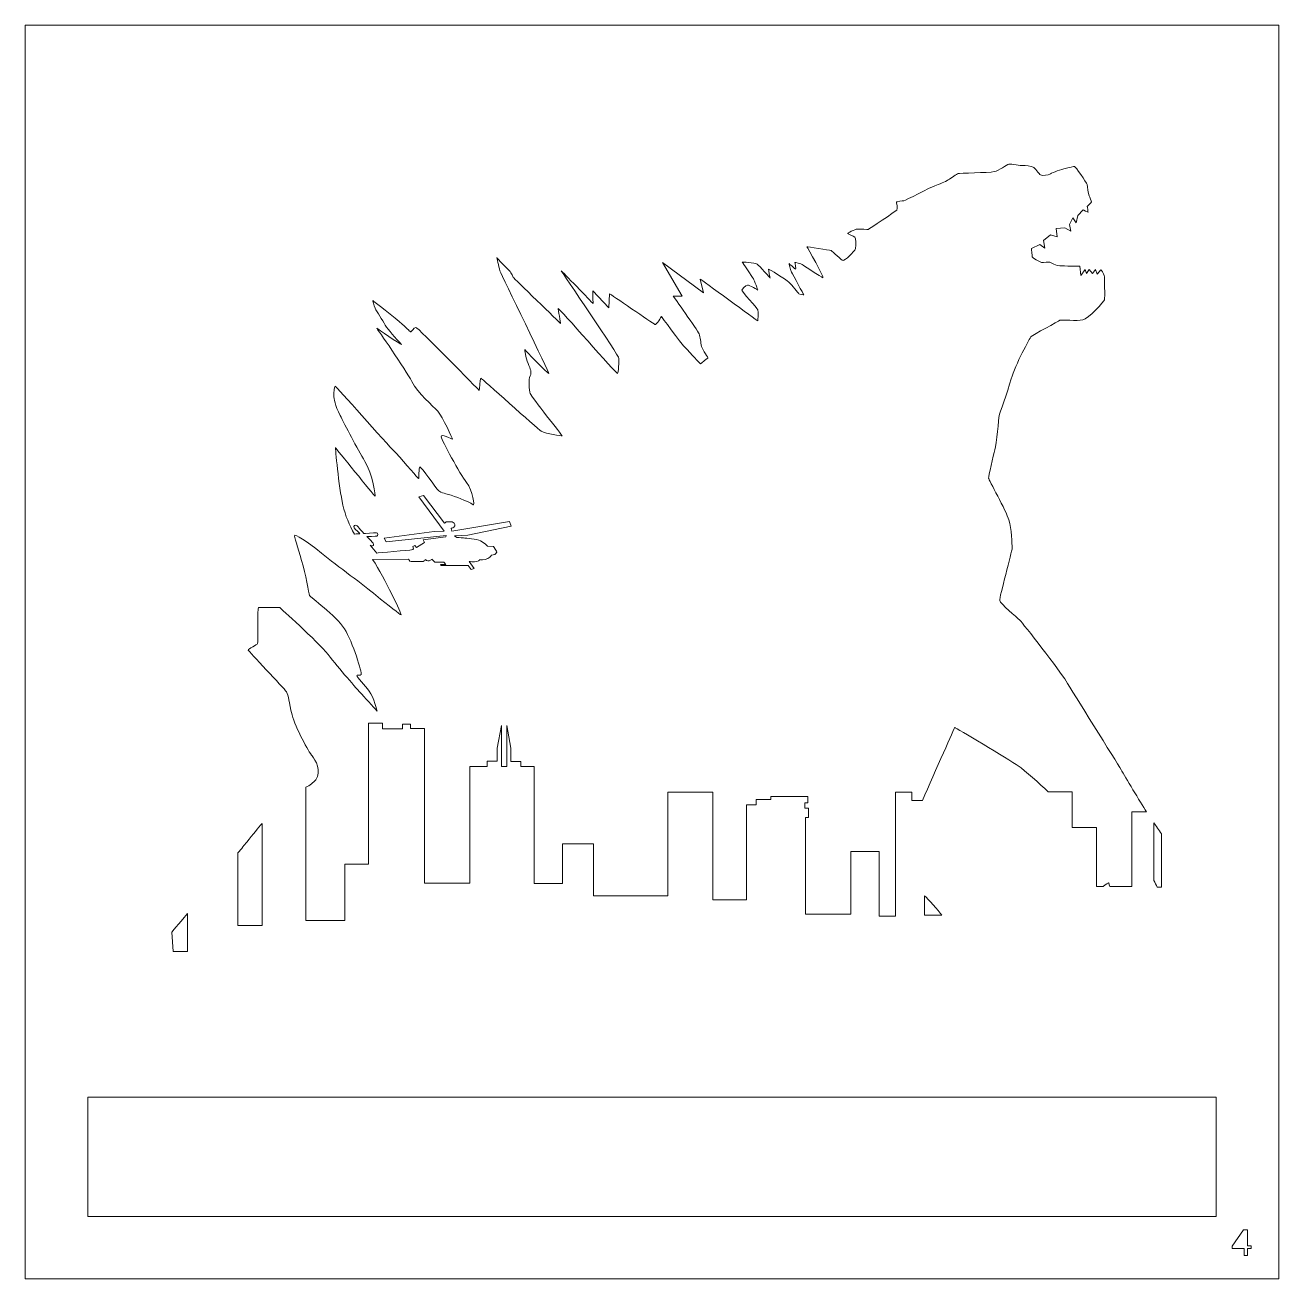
# Model space of a CAD drawing. Header units: millimetres. Extents: x 48 to 1768, y -205 to -5.
# Drawn here: x 699.7 to 899.7, y -205 to -5 of the extents above; entities that cross this region are included whole.
import ezdxf

# ---------------------------------------------------------------- set-up
doc = ezdxf.new("R2010")
doc.units = ezdxf.units.MM
doc.header["$MEASUREMENT"] = 0
doc.layers.add('Layer 1', color=7, linetype='Continuous', lineweight=0)

msp = doc.modelspace()

# ---------------------------------------------------------------- linework, layer by layer
at = {"layer": 'Layer 1', "color": 250, "lineweight": 9, "true_color": 0x231f20}
for points, knots in [([(699.67, -5), (699.67, -5), (699.67, -205), (699.67, -205), (699.67, -205), (899.67, -205), (899.67, -205), (899.67, -205), (899.67, -5), (899.67, -5), (899.67, -5), (699.67, -5), (699.67, -5)], [0, 0, 0, 0, 1, 1, 1, 2, 2, 2, 3, 3, 3, 4, 4, 4, 4]), ([(736.76, -103.66), (736.81, -103.5), (736.71, -97.92), (736.88, -97.92), (737.05, -97.92), (740.3, -97.92), (740.3, -97.92), (740.3, -97.92), (746.25, -103.22), (747.99, -105.42), (749.74, -107.62), (752.55, -110.88), (753.37, -111.72), (754.19, -112.56), (755.81, -114.44), (755.81, -114.44), (755.81, -114.44), (755.3, -112.23), (754.57, -111.26), (753.84, -110.3), (752.62, -108.99), (752.57, -108.79), (752.52, -108.59), (753.14, -108.77), (753.29, -108.59), (753.44, -108.4), (751.97, -103.41), (750.61, -101.29), (749.25, -99.16), (745.13, -96.25), (745.04, -95.97), (744.96, -95.69), (744.42, -92.55), (743.78, -90.41), (743.14, -88.27), (742.56, -86.48), (742.67, -86.39), (742.79, -86.29), (744.42, -87.11), (746.97, -89.24), (749.53, -91.37), (753.71, -94.31), (755.64, -95.95), (757.57, -97.59), (759.52, -99.06), (759.65, -99.06), (759.77, -99.06), (757.08, -93.23), (755.11, -90.27), (755.11, -90.27), (760.84, -90.18), (760.84, -90.18), (760.84, -90.18), (760.91, -90.54), (761.24, -90.56), (761.56, -90.58), (762.99, -90.58), (763.19, -90.54), (763.38, -90.5), (763.51, -90.25), (763.51, -90.25), (763.51, -90.25), (763.84, -90.54), (764.13, -90.45), (764.42, -90.36), (764.55, -90.21), (764.55, -90.21), (764.55, -90.21), (765.01, -90.66), (765.01, -90.66), (765.01, -90.66), (766.46, -90.65), (766.46, -90.65), (766.46, -90.65), (766.76, -91.03), (766.76, -91.03), (766.76, -91.03), (765.94, -91.05), (765.94, -91.05), (765.94, -91.05), (766.04, -91.22), (766.04, -91.22), (766.04, -91.22), (770.33, -91.21), (770.33, -91.21), (770.33, -91.21), (770.8, -91.82), (770.8, -91.82), (770.8, -91.82), (771.29, -91.67), (771.29, -91.67), (771.29, -91.67), (770.52, -90.57), (770.52, -90.57), (770.52, -90.57), (771.26, -90.69), (771.72, -90.54), (772.18, -90.39), (772.22, -90.27), (772.22, -90.27), (772.22, -90.27), (772.96, -90.36), (773.47, -90.07), (773.99, -89.78), (774.05, -89.55), (774.05, -89.55), (774.05, -89.55), (774.6, -89.47), (774.6, -89.47), (774.6, -89.47), (774.93, -89.08), (774.94, -89.07), (774.95, -89.06), (774.4, -88.17), (774.4, -88.17), (774.4, -88.17), (773.41, -88.11), (773.41, -88.11), (773.41, -88.11), (772.93, -87.54), (772.3, -87.26), (771.67, -86.98), (770.06, -86.84), (769.6, -86.81), (769.14, -86.77), (768.53, -86.71), (768.53, -86.71), (768.53, -86.71), (768.16, -86.46), (768.16, -86.46), (768.16, -86.46), (770.27, -86.35), (770.27, -86.35), (770.27, -86.35), (777.21, -84.92), (777.21, -84.92), (777.21, -84.92), (776.94, -84.17), (776.94, -84.17), (776.94, -84.17), (767.73, -85.73), (767.73, -85.73), (767.73, -85.73), (767.64, -85.28), (767.64, -85.28), (767.64, -85.28), (768.08, -85.24), (768.21, -84.9), (768.35, -84.55), (768.01, -84.29), (767.79, -84.25), (767.56, -84.21), (767, -84.23), (766.86, -84.26), (766.72, -84.29), (766.56, -84.47), (766.56, -84.47), (766.56, -84.47), (763.21, -80.04), (763.21, -80.04), (763.21, -80.04), (762.48, -80.25), (762.48, -80.25), (762.48, -80.25), (766.49, -85.7), (766.49, -85.7), (766.49, -85.7), (764.93, -85.78), (764.93, -85.78), (764.93, -85.78), (756.96, -86.82), (756.96, -86.82), (756.96, -86.82), (757.28, -87.43), (757.28, -87.43), (757.28, -87.43), (766.85, -86.44), (766.85, -86.44), (766.85, -86.44), (766.78, -86.64), (766.78, -86.64), (766.78, -86.64), (763.16, -87.13), (763.16, -87.13), (763.16, -87.13), (763.39, -87.55), (763.39, -87.55), (763.39, -87.55), (762.09, -88.35), (762.09, -88.35), (762.09, -88.35), (761.83, -88.01), (761.83, -88.01), (761.83, -88.01), (761.51, -88.17), (761.51, -88.17), (761.51, -88.17), (761.62, -88.57), (761.62, -88.57), (761.62, -88.57), (761.41, -88.68), (761.32, -88.71), (761.23, -88.73), (755.75, -89.21), (755.75, -89.21), (755.75, -89.21), (754.72, -87.96), (754.72, -87.96), (754.72, -87.96), (755.04, -88.19), (755.22, -87.99), (755.4, -87.8), (755.04, -87.5), (755, -87.44), (754.96, -87.38), (754.2, -86.6), (754.2, -86.6), (754.2, -86.6), (755.65, -86.53), (755.8, -86.5), (755.95, -86.47), (756.01, -85.99), (755.7, -85.99), (755.39, -85.99), (753.71, -86.09), (753.71, -86.09), (753.71, -86.09), (752.69, -84.94), (752.53, -84.8), (752.37, -84.66), (751.96, -84.91), (752.16, -85.17), (752.36, -85.44), (753.06, -86.13), (753.06, -86.13), (753.06, -86.13), (752.58, -86.15), (752.22, -86.18), (751.39, -84.77), (750.75, -83.29), (750.37, -81.59), (749.68, -78.56), (749.16, -72.4), (749.16, -72.4), (749.16, -72.4), (755.39, -80.09), (755.51, -80.16), (755.63, -80.23), (755.09, -76.62), (753.87, -74.6), (752.65, -72.57), (750.71, -68.8), (749.91, -67.25), (749.11, -65.7), (748.92, -64.51), (748.92, -64.09), (748.92, -63.67), (748.95, -62.65), (749.13, -62.61), (749.3, -62.58), (757.13, -71.56), (758.79, -73.25), (760.45, -74.94), (762.3, -77.32), (762.43, -77.35), (762.56, -77.39), (762.41, -75.57), (762.63, -75.49), (762.85, -75.41), (765.26, -78.94), (765.65, -79.29), (766.05, -79.64), (766.66, -79.65), (768.14, -80.18), (769.62, -80.7), (770.89, -81.25), (771.14, -81.53), (771.4, -81.81), (771.11, -79.28), (770.07, -77.96), (769.04, -76.63), (766.15, -71.28), (766.04, -70.66), (765.92, -70.05), (767.72, -71.04), (767.82, -71.04), (767.91, -71.04), (766.26, -67.49), (765.49, -66.61), (764.72, -65.72), (762.33, -63.79), (761.35, -61.85), (760.37, -59.91), (755.76, -53.36), (755.76, -53.36), (755.76, -53.36), (759.59, -55.95), (759.69, -55.96), (758.78, -54.89), (757.56, -53.64), (757.12, -52.85), (756.67, -52.06), (755.77, -50.72), (755.51, -50.18), (755.26, -49.65), (755.12, -48.94), (755.12, -48.94), (755.12, -48.94), (758.87, -51.84), (759.81, -52.7), (760.76, -53.56), (761.07, -53.91), (761.18, -53.93), (761.28, -53.95), (761.7, -53.27), (761.99, -53.22), (762.28, -53.17), (772.03, -63.24), (772.1, -63.27), (772.17, -63.29), (772.21, -61.41), (772.34, -61.34), (772.47, -61.27), (781.28, -69.3), (782, -69.77), (782.73, -70.23), (785.26, -70.54), (785.32, -70.52), (785.38, -70.51), (780.4, -64.27), (780.25, -63.77), (780.1, -63.27), (779.91, -61.53), (780.23, -60.93), (780.54, -60.32), (780.28, -59.95), (779.9, -58.98), (779.52, -58), (779.38, -56.8), (779.36, -56.75), (779.35, -56.71), (783, -60.59), (783.2, -60.59), (783.4, -60.59), (775.63, -44.94), (775.42, -44.19), (775.21, -43.44), (774.89, -42.09), (774.89, -42.09), (774.89, -42.09), (776.85, -44.14), (777.02, -44.29), (777.2, -44.45), (777.53, -45.25), (777.53, -45.25), (777.53, -45.25), (785.01, -52.56), (785.08, -52.58), (785.15, -52.6), (784.63, -50.29), (784.71, -50.19), (784.8, -50.08), (794.01, -60.67), (794.17, -60.6), (794.33, -60.53), (794.36, -58.49), (794.4, -58.18), (794.43, -57.87), (785.19, -44.19), (785.19, -44.19), (785.19, -44.19), (790.07, -49.18), (790.26, -49.42), (790.23, -48.27), (790.21, -47.38), (790.21, -47.38), (790.21, -47.38), (792.76, -50.1), (792.76, -50.1), (792.76, -50.1), (792.91, -47.85), (792.91, -47.85), (792.91, -47.85), (799.82, -52.61), (800.12, -52.75), (800.41, -52.89), (801.17, -51.46), (801.17, -51.46), (801.17, -51.46), (803.97, -55.42), (805.26, -56.77), (806.56, -58.11), (807.27, -59), (807.41, -59.02), (807.55, -59.03), (808.37, -58.14), (808.56, -58.13), (808.75, -58.11), (807.72, -56.87), (807.57, -56.25), (807.42, -55.64), (807.38, -54.8), (807.17, -54.24), (806.96, -53.68), (803.05, -48.24), (803.05, -48.24), (803.05, -48.24), (804.5, -48.23), (804.5, -48.23), (804.5, -48.23), (801.33, -42.88), (801.33, -42.88), (801.33, -42.88), (807.86, -47.71), (807.86, -47.71), (807.86, -47.71), (807.36, -45.51), (807.36, -45.51), (807.36, -45.51), (816.46, -52.15), (816.53, -52.19), (816.59, -52.22), (816.65, -50.7), (816.54, -50.43), (816.44, -50.16), (813.98, -47.44), (813.98, -47.3), (813.98, -47.16), (814.57, -46.55), (814.9, -46.47), (815.23, -46.4), (816.53, -47.28), (816.53, -47.28), (816.53, -47.28), (816.03, -45.76), (815.85, -45.47), (815.66, -45.18), (814.07, -42.81), (814.07, -42.81), (814.07, -42.81), (816.04, -42.86), (816.42, -43.12), (816.8, -43.37), (818.53, -45.36), (818.53, -45.36), (818.53, -45.36), (818.23, -44.08), (818.24, -43.95), (818.26, -43.82), (820.99, -45.57), (821.51, -46.02), (822.02, -46.47), (822.99, -47.77), (823.09, -47.86), (823.2, -47.95), (823.86, -48.03), (823.86, -48.03), (823.86, -48.03), (822.18, -44.83), (821.94, -44.4), (821.71, -43.97), (821.53, -43.05), (821.53, -43.05), (821.53, -43.05), (822.44, -43.82), (822.56, -43.95), (822.68, -44.08), (822.47, -42.85), (822.47, -42.85), (822.47, -42.85), (823.49, -43.05), (823.63, -43.19), (823.77, -43.32), (826.65, -45.15), (826.94, -45.3), (827.23, -45.44), (824.4, -40.38), (824.39, -40.35), (824.38, -40.32), (827.96, -40.87), (828.22, -40.98), (828.48, -41.08), (829.93, -42.54), (830.15, -42.56), (830.37, -42.57), (831.98, -41.25), (832.11, -40.62), (832.24, -39.99), (832.2, -39.01), (832, -38.84), (831.8, -38.68), (831, -38.28), (830.87, -38.26), (830.74, -38.23), (832.04, -37.54), (832.45, -37.53), (832.86, -37.52), (834.1, -37.63), (834.16, -37.59), (834.22, -37.54), (838.55, -34.72), (838.72, -34.51), (838.9, -34.3), (838.65, -33.21), (838.65, -33.21), (838.65, -33.21), (839.66, -33.01), (839.84, -33.02), (840.02, -33.03), (844.13, -30.83), (844.79, -30.62), (845.44, -30.4), (846.49, -29.99), (846.93, -29.7), (847.38, -29.41), (848.35, -28.72), (848.48, -28.69), (848.62, -28.65), (853.38, -28.54), (854.23, -28.38), (855.08, -28.21), (856.19, -27.26), (856.6, -27.19), (857.01, -27.12), (858.48, -27.47), (858.81, -27.42), (859.14, -27.38), (860.17, -27.53), (860.45, -27.64), (860.73, -27.76), (861.4, -28.77), (861.66, -28.91), (861.91, -29.05), (862.96, -28.92), (863.12, -28.79), (863.28, -28.66), (864.45, -28.13), (865.37, -27.94), (866.29, -27.74), (866.94, -27.54), (867.07, -27.54), (867.19, -27.54), (868.95, -30.1), (869.07, -30.42), (869.18, -30.75), (869.23, -31.96), (869.38, -32.23), (869.53, -32.49), (869.75, -33.05), (869.76, -33.19), (869.78, -33.33), (869.1, -33.87), (869.1, -33.95), (869.1, -34.03), (869.23, -34.84), (869.23, -34.86), (869.23, -34.89), (868.42, -34.46), (868.42, -34.46), (868.42, -34.46), (867.58, -35.4), (867.58, -35.4), (867.58, -35.4), (867.3, -36.52), (867.3, -36.52), (867.3, -36.52), (866.79, -35.76), (866.79, -35.76), (866.79, -35.76), (866.25, -36.83), (866.25, -36.83), (866.25, -36.83), (866.48, -37.89), (866.48, -37.89), (866.48, -37.89), (865.52, -37.33), (865.52, -37.33), (865.52, -37.33), (864.16, -37.44), (864.16, -37.44), (864.16, -37.44), (864.3, -38.8), (864.3, -38.8), (864.3, -38.8), (863.23, -38.48), (863.23, -38.48), (863.23, -38.48), (862.14, -39.37), (862.14, -39.37), (862.14, -39.37), (862.34, -40.61), (862.34, -40.61), (862.34, -40.61), (861.51, -40), (861.51, -40), (861.51, -40), (860.18, -40.65), (860.18, -40.65), (860.18, -40.65), (860.32, -41.92), (860.32, -41.99), (860.32, -42.06), (861.52, -42.85), (861.82, -42.85), (862.12, -42.85), (862.94, -42.83), (863.11, -42.83), (863.29, -42.83), (864.18, -43.42), (864.73, -43.42), (865.29, -43.42), (867.91, -43.46), (867.91, -43.46), (867.91, -43.46), (868.07, -44.94), (868.07, -44.94), (868.07, -44.94), (868.76, -44.01), (868.76, -44.01), (868.76, -44.01), (868.97, -44.64), (868.97, -44.64), (868.97, -44.64), (869.38, -44), (869.38, -44), (869.38, -44), (869.92, -44.64), (869.92, -44.64), (869.92, -44.64), (870.43, -43.97), (870.43, -43.97), (870.43, -43.97), (870.7, -44.71), (870.7, -44.71), (870.7, -44.71), (871.28, -44.02), (871.28, -44.02), (871.28, -44.02), (871.73, -44.66), (871.81, -44.92), (871.89, -45.17), (871.87, -48.58), (871.87, -48.8), (871.87, -49.02), (869.23, -51.86), (868.37, -52.03), (867.51, -52.21), (864.93, -52), (864.74, -52.09), (864.55, -52.18), (860.38, -54.48), (860.17, -54.67), (859.96, -54.87), (857.6, -59.21), (856.97, -61.42), (856.34, -63.63), (855.09, -67.05), (855.04, -67.33), (854.99, -67.61), (854.6, -71.93), (854.34, -72.75), (854.09, -73.56), (853.34, -77.1), (853.34, -77.26), (853.34, -77.42), (856.18, -82.56), (856.6, -83.93), (857.02, -85.31), (857.09, -87.84), (857.11, -88.4), (857.13, -88.96), (855.04, -96.29), (855.13, -96.8), (855.23, -97.31), (857.83, -99.43), (858.32, -99.91), (858.81, -100.4), (864.81, -108.1), (865.72, -109.64), (866.62, -111.17), (873.72, -122.43), (874.49, -123.78), (875.14, -124.92), (877.51, -128.88), (878.55, -130.52), (878.55, -130.52), (876.21, -130.52), (876.21, -130.52), (876.21, -130.52), (876.21, -142.38), (876.21, -142.38), (876.21, -142.38), (872.67, -142.38), (872.67, -142.38), (872.59, -142.06), (872.53, -141.85), (872.5, -141.83), (872.45, -141.8), (872.09, -142.05), (871.62, -142.38), (871.62, -142.38), (870.57, -142.38), (870.57, -142.38), (870.57, -142.38), (870.57, -132.99), (870.57, -132.99), (870.57, -132.99), (866.67, -132.99), (866.67, -132.99), (866.67, -132.99), (866.67, -127.31), (866.67, -127.31), (866.67, -127.31), (862.84, -127.31), (862.84, -127.31), (861.54, -126.03), (859.13, -123.9), (858.09, -123.16), (856.62, -122.13), (847.95, -117.02), (847.95, -117.02), (847.95, -117.02), (844.86, -124.03), (842.79, -128.7), (842.79, -128.7), (841.09, -128.7), (841.09, -128.7), (841.09, -128.7), (841.09, -127.34), (841.09, -127.34), (841.09, -127.34), (838.5, -127.34), (838.5, -127.34), (838.5, -127.34), (838.5, -147.12), (838.5, -147.12), (838.5, -147.12), (835.92, -147.12), (835.92, -147.12), (835.92, -147.12), (835.92, -136.8), (835.92, -136.8), (835.92, -136.8), (831.39, -136.8), (831.39, -136.8), (831.39, -136.8), (831.39, -146.84), (831.39, -146.84), (831.39, -146.84), (824.13, -146.84), (824.13, -146.84), (824.13, -146.84), (824.13, -131.38), (824.13, -131.38), (824.13, -131.38), (824.63, -131.38), (824.63, -131.38), (824.63, -131.38), (824.63, -129.9), (824.63, -129.9), (824.63, -129.9), (824.07, -129.9), (824.07, -129.9), (824.07, -129.9), (824.07, -129.04), (824.07, -129.04), (824.07, -129.04), (824.52, -129.04), (824.52, -129.04), (824.52, -129.04), (824.52, -128.03), (824.52, -128.03), (824.52, -128.03), (818.62, -128.03), (818.62, -128.03), (818.62, -128.03), (818.62, -128.54), (818.62, -128.54), (818.62, -128.54), (816.27, -128.54), (816.27, -128.54), (816.27, -128.54), (816.27, -129.38), (816.27, -129.38), (816.27, -129.38), (814.75, -129.38), (814.75, -129.38), (814.75, -129.38), (814.75, -144.52), (814.75, -144.52), (814.75, -144.52), (809.36, -144.52), (809.36, -144.52), (809.36, -144.52), (809.36, -127.35), (809.36, -127.35), (809.36, -127.35), (802.19, -127.35), (802.19, -127.35), (802.19, -127.35), (802.19, -143.87), (802.19, -143.87), (802.19, -143.87), (790.32, -143.87), (790.32, -143.87), (790.32, -143.87), (790.32, -135.61), (790.32, -135.61), (790.32, -135.61), (785.4, -135.61), (785.4, -135.61), (785.4, -135.61), (785.4, -141.93), (785.4, -141.93), (785.4, -141.93), (780.86, -141.93), (780.86, -141.93), (780.86, -141.93), (780.86, -123.29), (780.86, -123.29), (780.86, -123.29), (778.72, -123.29), (778.72, -123.29), (778.72, -123.29), (778.72, -122.48), (778.72, -122.48), (778.72, -122.48), (777.17, -122.48), (777.17, -122.48), (777.17, -122.48), (777.17, -120.36), (777.17, -120.36), (777.17, -120.36), (776.52, -116.75), (776.52, -116.75), (776.52, -116.75), (776.52, -123.28), (776.52, -123.28), (776.52, -123.28), (775.65, -123.28), (775.65, -123.28), (775.65, -123.28), (775.65, -116.7), (775.65, -116.7), (775.65, -116.7), (774.95, -120.34), (774.95, -120.34), (774.95, -120.34), (774.95, -122.42), (774.95, -122.42), (774.95, -122.42), (773.37, -122.42), (773.37, -122.42), (773.37, -122.42), (773.37, -123.24), (773.37, -123.24), (773.37, -123.24), (770.61, -123.24), (770.61, -123.24), (770.61, -123.24), (770.61, -141.87), (770.61, -141.87), (770.61, -141.87), (763.4, -141.87), (763.4, -141.87), (763.4, -141.87), (763.4, -117.21), (763.4, -117.21), (763.4, -117.21), (761.12, -117.21), (761.12, -117.21), (761.12, -117.21), (761.12, -116.51), (761.12, -116.51), (761.12, -116.51), (759.86, -116.51), (759.86, -116.51), (759.86, -116.51), (759.86, -117.26), (759.86, -117.26), (759.86, -117.26), (756.7, -117.26), (756.7, -117.26), (756.7, -117.26), (756.7, -116.33), (756.7, -116.33), (756.7, -116.33), (754.42, -116.33), (754.42, -116.33), (754.42, -116.33), (754.42, -138.84), (754.42, -138.84), (754.42, -138.84), (750.65, -138.84), (750.65, -138.84), (750.65, -138.84), (750.65, -147.82), (750.65, -147.82), (750.65, -147.82), (744.46, -147.82), (744.46, -147.82), (744.46, -147.82), (744.46, -126.58), (744.46, -126.58), (745.07, -126.27), (745.66, -125.87), (746.03, -125.38), (747.03, -124.08), (745.99, -122.17), (745.45, -121.58), (744.92, -120.99), (742.83, -117.11), (742.25, -115.03), (741.68, -112.96), (741.76, -111.98), (741.35, -111.35), (740.93, -110.72), (735.26, -104.81), (735.24, -104.69), (735.22, -104.57), (736.71, -103.82), (736.76, -103.66)], [0, 0, 0, 0, 1, 1, 1, 2, 2, 2, 3, 3, 3, 4, 4, 4, 5, 5, 5, 6, 6, 6, 7, 7, 7, 8, 8, 8, 9, 9, 9, 10, 10, 10, 11, 11, 11, 12, 12, 12, 13, 13, 13, 14, 14, 14, 15, 15, 15, 16, 16, 16, 17, 17, 17, 18, 18, 18, 19, 19, 19, 20, 20, 20, 21, 21, 21, 22, 22, 22, 23, 23, 23, 24, 24, 24, 25, 25, 25, 26, 26, 26, 27, 27, 27, 28, 28, 28, 29, 29, 29, 30, 30, 30, 31, 31, 31, 32, 32, 32, 33, 33, 33, 34, 34, 34, 35, 35, 35, 36, 36, 36, 37, 37, 37, 38, 38, 38, 39, 39, 39, 40, 40, 40, 41, 41, 41, 42, 42, 42, 43, 43, 43, 44, 44, 44, 45, 45, 45, 46, 46, 46, 47, 47, 47, 48, 48, 48, 49, 49, 49, 50, 50, 50, 51, 51, 51, 52, 52, 52, 53, 53, 53, 54, 54, 54, 55, 55, 55, 56, 56, 56, 57, 57, 57, 58, 58, 58, 59, 59, 59, 60, 60, 60, 61, 61, 61, 62, 62, 62, 63, 63, 63, 64, 64, 64, 65, 65, 65, 66, 66, 66, 67, 67, 67, 68, 68, 68, 69, 69, 69, 70, 70, 70, 71, 71, 71, 72, 72, 72, 73, 73, 73, 74, 74, 74, 75, 75, 75, 76, 76, 76, 77, 77, 77, 78, 78, 78, 79, 79, 79, 80, 80, 80, 81, 81, 81, 82, 82, 82, 83, 83, 83, 84, 84, 84, 85, 85, 85, 86, 86, 86, 87, 87, 87, 88, 88, 88, 89, 89, 89, 90, 90, 90, 91, 91, 91, 92, 92, 92, 93, 93, 93, 94, 94, 94, 95, 95, 95, 96, 96, 96, 97, 97, 97, 98, 98, 98, 99, 99, 99, 100, 100, 100, 101, 101, 101, 102, 102, 102, 103, 103, 103, 104, 104, 104, 105, 105, 105, 106, 106, 106, 107, 107, 107, 108, 108, 108, 109, 109, 109, 110, 110, 110, 111, 111, 111, 112, 112, 112, 113, 113, 113, 114, 114, 114, 115, 115, 115, 116, 116, 116, 117, 117, 117, 118, 118, 118, 119, 119, 119, 120, 120, 120, 121, 121, 121, 122, 122, 122, 123, 123, 123, 124, 124, 124, 125, 125, 125, 126, 126, 126, 127, 127, 127, 128, 128, 128, 129, 129, 129, 130, 130, 130, 131, 131, 131, 132, 132, 132, 133, 133, 133, 134, 134, 134, 135, 135, 135, 136, 136, 136, 137, 137, 137, 138, 138, 138, 139, 139, 139, 140, 140, 140, 141, 141, 141, 142, 142, 142, 143, 143, 143, 144, 144, 144, 145, 145, 145, 146, 146, 146, 147, 147, 147, 148, 148, 148, 149, 149, 149, 150, 150, 150, 151, 151, 151, 152, 152, 152, 153, 153, 153, 154, 154, 154, 155, 155, 155, 156, 156, 156, 157, 157, 157, 158, 158, 158, 159, 159, 159, 160, 160, 160, 161, 161, 161, 162, 162, 162, 163, 163, 163, 164, 164, 164, 165, 165, 165, 166, 166, 166, 167, 167, 167, 168, 168, 168, 169, 169, 169, 170, 170, 170, 171, 171, 171, 172, 172, 172, 173, 173, 173, 174, 174, 174, 175, 175, 175, 176, 176, 176, 177, 177, 177, 178, 178, 178, 179, 179, 179, 180, 180, 180, 181, 181, 181, 182, 182, 182, 183, 183, 183, 184, 184, 184, 185, 185, 185, 186, 186, 186, 187, 187, 187, 188, 188, 188, 189, 189, 189, 190, 190, 190, 191, 191, 191, 192, 192, 192, 193, 193, 193, 194, 194, 194, 195, 195, 195, 196, 196, 196, 197, 197, 197, 198, 198, 198, 199, 199, 199, 200, 200, 200, 201, 201, 201, 202, 202, 202, 203, 203, 203, 204, 204, 204, 205, 205, 205, 206, 206, 206, 207, 207, 207, 208, 208, 208, 209, 209, 209, 210, 210, 210, 211, 211, 211, 212, 212, 212, 213, 213, 213, 214, 214, 214, 215, 215, 215, 216, 216, 216, 217, 217, 217, 218, 218, 218, 219, 219, 219, 220, 220, 220, 221, 221, 221, 222, 222, 222, 223, 223, 223, 224, 224, 224, 225, 225, 225, 226, 226, 226, 227, 227, 227, 228, 228, 228, 229, 229, 229, 230, 230, 230, 231, 231, 231, 232, 232, 232, 233, 233, 233, 234, 234, 234, 235, 235, 235, 236, 236, 236, 237, 237, 237, 238, 238, 238, 239, 239, 239, 240, 240, 240, 241, 241, 241, 242, 242, 242, 243, 243, 243, 244, 244, 244, 245, 245, 245, 246, 246, 246, 247, 247, 247, 248, 248, 248, 249, 249, 249, 250, 250, 250, 251, 251, 251, 252, 252, 252, 253, 253, 253, 254, 254, 254, 255, 255, 255, 256, 256, 256, 257, 257, 257, 258, 258, 258, 259, 259, 259, 260, 260, 260, 261, 261, 261, 262, 262, 262, 263, 263, 263, 264, 264, 264, 265, 265, 265, 266, 266, 266, 267, 267, 267, 268, 268, 268, 269, 269, 269, 270, 270, 270, 271, 271, 271, 272, 272, 272, 273, 273, 273, 274, 274, 274, 275, 275, 275, 276, 276, 276, 277, 277, 277, 278, 278, 278, 279, 279, 279, 280, 280, 280, 281, 281, 281, 282, 282, 282, 283, 283, 283, 284, 284, 284, 285, 285, 285, 286, 286, 286, 287, 287, 287, 288, 288, 288, 289, 289, 289, 290, 290, 290, 291, 291, 291, 292, 292, 292, 293, 293, 293, 294, 294, 294, 295, 295, 295, 296, 296, 296, 297, 297, 297, 298, 298, 298, 299, 299, 299, 300, 300, 300, 301, 301, 301, 302, 302, 302, 303, 303, 303, 304, 304, 304, 305, 305, 305, 306, 306, 306, 307, 307, 307, 307]), ([(733.62, -137.05), (734.19, -136.36), (734.67, -135.77), (735.02, -135.34), (736.05, -134.05), (736.85, -133.07), (737.48, -132.33), (737.48, -132.33), (737.48, -148.61), (737.48, -148.61), (737.48, -148.61), (733.62, -148.61), (733.62, -148.61), (733.62, -148.61), (733.62, -137.05), (733.62, -137.05)], [0, 0, 0, 0, 1, 1, 1, 2, 2, 2, 3, 3, 3, 4, 4, 4, 5, 5, 5, 5]), ([(879.73, -132.24), (880.07, -132.75), (880.49, -133.37), (880.92, -134.01), (880.92, -134.01), (880.92, -142.52), (880.92, -142.52), (880.92, -142.52), (880.25, -142.52), (880.25, -142.52), (880.08, -142.16), (879.9, -141.79), (879.73, -141.45), (879.73, -141.45), (879.73, -132.24), (879.73, -132.24)], [0, 0, 0, 0, 1, 1, 1, 2, 2, 2, 3, 3, 3, 4, 4, 4, 5, 5, 5, 5]), ([(845.91, -146.98), (845.91, -146.98), (843.11, -146.98), (843.11, -146.98), (843.11, -146.98), (843.11, -143.88), (843.11, -143.88), (843.74, -144.36), (845.3, -146.21), (845.91, -146.98)], [0, 0, 0, 0, 1, 1, 1, 2, 2, 2, 3, 3, 3, 3]), ([(725.58, -146.7), (725.58, -146.7), (725.58, -152.75), (725.58, -152.75), (725.58, -152.75), (723.27, -152.75), (723.27, -152.75), (723.27, -152.75), (723.06, -149.69), (723.06, -149.69), (723.06, -149.69), (724.1, -148.46), (725.58, -146.7)], [0, 0, 0, 0, 1, 1, 1, 2, 2, 2, 3, 3, 3, 4, 4, 4, 4]), ([(889.67, -195.02), (889.67, -195.02), (709.67, -195.02), (709.67, -195.02), (709.67, -195.02), (709.67, -176.02), (709.67, -176.02), (709.67, -176.02), (889.67, -176.02), (889.67, -176.02), (889.67, -176.02), (889.67, -195.02), (889.67, -195.02)], [0, 0, 0, 0, 1, 1, 1, 2, 2, 2, 3, 3, 3, 4, 4, 4, 4]), ([(895.22, -200.15), (895.22, -200.15), (894.64, -200.15), (894.64, -200.15), (894.64, -200.15), (894.64, -201.28), (894.64, -201.28), (894.64, -201.28), (894.11, -201.28), (894.11, -201.28), (894.11, -201.28), (894.11, -200.15), (894.11, -200.15), (894.11, -200.15), (892.19, -200.15), (892.19, -200.15), (892.19, -200.15), (892.19, -199.79), (892.19, -199.79), (892.19, -199.79), (894.04, -197.15), (894.04, -197.15), (894.04, -197.15), (894.64, -197.15), (894.64, -197.15), (894.64, -197.15), (894.64, -199.72), (894.64, -199.72), (894.64, -199.72), (895.22, -199.72), (895.22, -199.72), (895.22, -199.72), (895.22, -200.15), (895.22, -200.15)], [0, 0, 0, 0, 1, 1, 1, 2, 2, 2, 3, 3, 3, 4, 4, 4, 5, 5, 5, 6, 6, 6, 7, 7, 7, 8, 8, 8, 9, 9, 9, 10, 10, 10, 11, 11, 11, 11])]:
    msp.add_open_spline(points, degree=3, knots=knots, dxfattribs=at)

doc.saveas('drawing.dxf')
